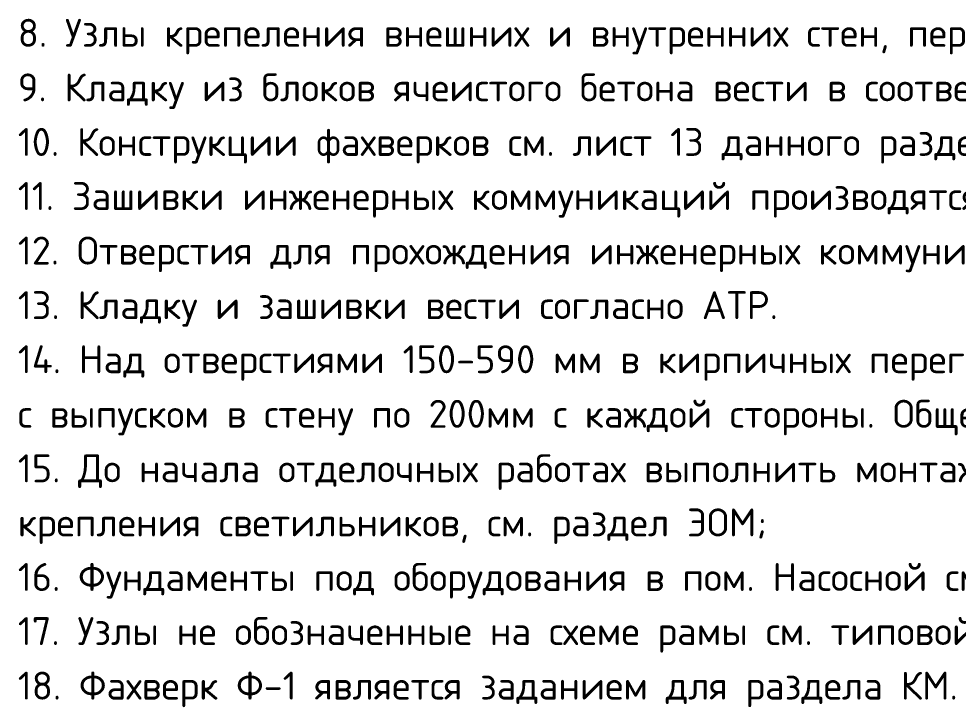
# Model space of a CAD drawing. Header units: millimetres. Extents: x -84737 to 172119, y -43083 to 59399.
# Drawn here: x -19633 to -11179, y -34603 to -28407 of the extents above; entities that cross this region are included whole.
import ezdxf

# ---------------------------------------------------------------- set-up
doc = ezdxf.new("R2010")
doc.units = ezdxf.units.MM
doc.layers.add('PDF _Текст', color=7, linetype='Continuous')
doc.styles.add('PDF ISOCPEUR', font='isocpeur.ttf')

msp = doc.modelspace()

# ---------------------------------------------------------------- texts
at = {"layer": 'PDF _Текст', "attachment_point": 4, "style": 'PDF ISOCPEUR'}
for s, insert, char_height in [('8. Узлы крепеления внешних и внутренних стен, перегородок, см. лист 12 данного раздела;', (-19642.1, -28568.1), 251.531), ('9. Кладку из блоков ячеистого бетона вести в соответствии с требованиями стандарта СТО НААГ 3.1-2013;', (-19642.1, -29059.1), 251.5314), ('10. Конструкции фахверков см. лист 13 данного раздела;', (-19642.1, -29550.1), 251.531), ('11. Зашивки инженерных коммуникаций производятся после прокладки инженерных сетей;', (-19642.1, -30036.8), 251.531), ('12. Отверстия для прохождения инженерных коммуникаций в железобетоне см. раздел КЖ;', (-19642.1, -30527.8), 251.531), ('13. Кладку и зашивки вести согласно АТР.', (-19642.1, -31018.8), 251.531), ('14. Над отверстиями 150-590 мм в кирпичных перегородках укладывать 3 арматурных стержня А500 Ф12 ГОСТ 52544-2006,', (-19642.1, -31505.6), 251.5314), ('с выпуском в стену по 200мм с каждой стороны. Общее количество арматуры 2,33 м.', (-19642.1, -31996.6), 251.531), ('15. До начала отделочных работах выполнить монтаж проводки для освещения лестниц и закладных элементов для', (-19642.1, -32487.6), 251.5314), ('крепления светильников, см. раздел ЭОМ;', (-19642.1, -32974.4), 251.531), ('16. Фундаменты под оборудования в пом. Насосной см. раздел КЖ.', (-19642.1, -33465.4), 251.531), ('17. Узлы не обозначенные на схеме рамы см. типовой пльбом АТР-АР-01.03 и раздел КМ.', (-19642.1, -33952.1), 251.531), ('18. Фахверк Ф-1 является заданием для раздела КМ.', (-19642.1, -34443.1), 251.531)]:
    msp.add_mtext(s, dxfattribs=dict(at, insert=insert, char_height=char_height))

doc.saveas('drawing.dxf')
